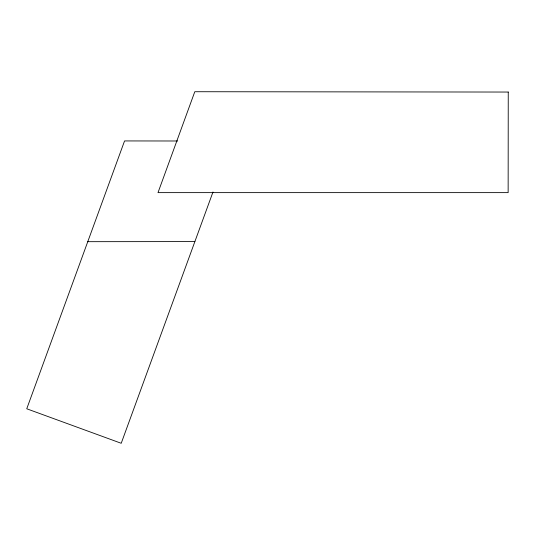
<?xml version="1.0" encoding="UTF-8"?>
<svg xmlns="http://www.w3.org/2000/svg" width="535" height="535" viewBox="0 0 535 535"><rect width="100%" height="100%" fill="white"/><g stroke="black" fill="none" stroke-linecap="round" stroke-linejoin="round"><path stroke-width="0.8" d="M212.983 192.018L121.224 443.281L26.75 408.78L124.561 140.932L177.66 140.993M87.767 241.68L194.88 241.586M508.25 92.047L508.143 192.627L157.999 192.627L194.793 91.719L508.25 92.047"/></g></svg>
